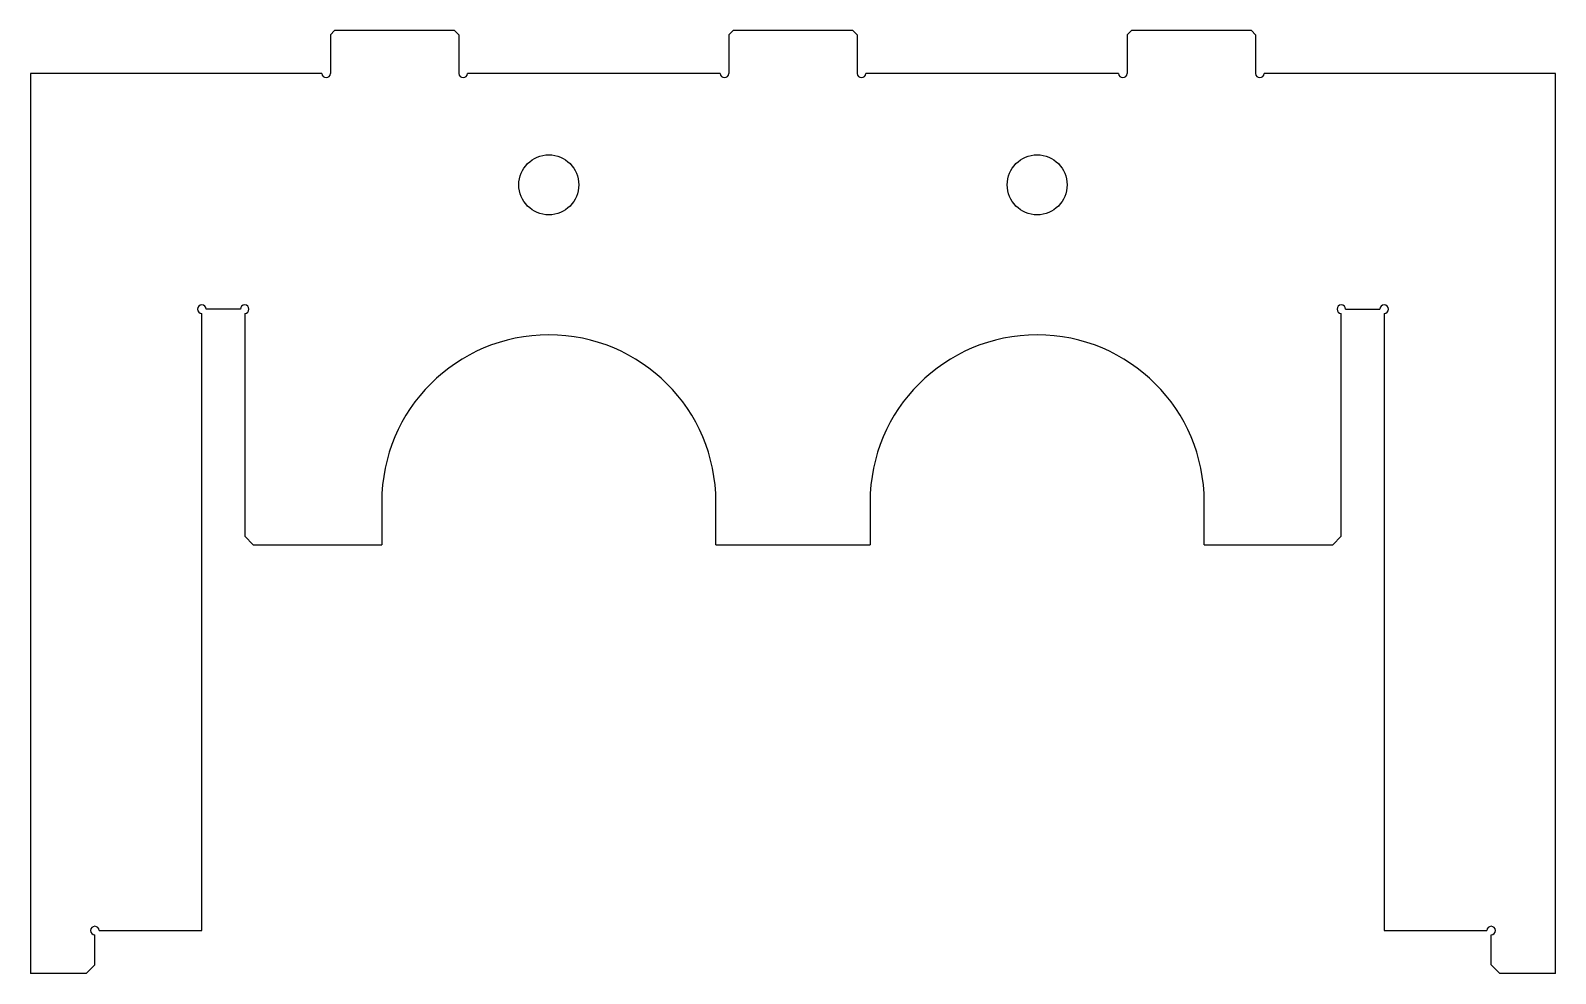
# Model space of a CAD drawing. Extents: x 157 to 513, y 269 to 489.
import ezdxf

# ---------------------------------------------------------------- set-up
doc = ezdxf.new("R2010")
doc.units = 0
doc.linetypes.add('SLD-CONTINUA', pattern=[0])
doc.layers.get('0').update_dxf_attribs({"linetype": 'CONTINUOUS'})

msp = doc.modelspace()

# ---------------------------------------------------------------- linework, layer by layer
at = {"color": 7, "linetype": 'SLD-CONTINUA'}
for p, q in [((227.6, 488.78), (226.6, 487.78)), ((226.6, 487.78), (226.6, 478.78)), ((255.6, 488.78), (227.6, 488.78)), ((256.6, 487.78), (255.6, 488.78)), ((256.6, 487.78), (256.6, 478.78)), ((320.6, 488.78), (319.6, 487.78)), ((319.6, 487.78), (319.6, 478.78)), ((348.6, 488.78), (320.6, 488.78)), ((349.6, 487.78), (348.6, 488.78)), ((349.6, 487.78), (349.6, 478.78)), ((413.6, 488.78), (412.6, 487.78)), ((412.6, 487.78), (412.6, 478.78)), ((441.6, 488.78), (413.6, 488.78)), ((442.6, 487.78), (441.6, 488.78)), ((442.6, 487.78), (442.6, 478.78)), ((156.6, 478.78), (156.6, 268.78)), ((224.6, 478.78), (156.6, 478.78)), ((317.6, 478.78), (258.6, 478.78)), ((410.6, 478.78), (351.6, 478.78)), ((512.6, 478.78), (444.6, 478.78)), ((512.6, 268.78), (512.6, 478.78)), ((205.6, 423.78), (197.6, 423.78)), ((463.6, 423.78), (471.6, 423.78)), ((196.6, 278.78), (196.6, 422.78)), ((206.6, 422.78), (206.6, 370.78)), ((462.6, 370.78), (462.6, 422.78)), ((472.6, 422.78), (472.6, 278.78)), ((238.6, 378.78), (238.6, 368.78)), ((316.6, 368.78), (316.6, 378.78)), ((352.6, 378.78), (352.6, 368.78)), ((430.6, 368.78), (430.6, 378.78)), ((206.6, 370.78), (208.6, 368.78)), ((460.6, 368.78), (462.6, 370.78)), ((208.6, 368.78), (238.6, 368.78)), ((316.6, 368.78), (352.6, 368.78)), ((430.6, 368.78), (460.6, 368.78)), ((171.6, 270.78), (171.6, 277.78)), ((172.6, 278.78), (196.6, 278.78)), ((472.6, 278.78), (496.6, 278.78)), ((497.6, 270.78), (497.6, 277.78)), ((169.6, 268.78), (171.6, 270.78)), ((497.6, 270.78), (499.6, 268.78)), ((169.6, 268.78), (156.6, 268.78)), ((512.6, 268.78), (499.6, 268.78))]:
    msp.add_line(p, q, dxfattribs=at)
for centre in [(277.6, 452.78), (391.6, 452.78)]:
    msp.add_circle(centre, 7, dxfattribs=at)
for centre, radius, start, end in [((225.6, 478.78), 1, 180, 0), ((257.6, 478.78), 1, 180, 0), ((318.6, 478.78), 1, 180, 0), ((350.6, 478.78), 1, 180, 0), ((411.6, 478.78), 1, 180, 0), ((443.6, 478.78), 1, 180, 0), ((196.6, 423.78), 1, 0, 270), ((206.6, 423.78), 1, 270, 180), ((462.6, 423.78), 1, 0, 270), ((472.6, 423.78), 1, 270, 180), ((277.6, 378.78), 39, 0, 180), ((391.6, 378.78), 39, 0, 180), ((171.6, 278.78), 1, 0, 270), ((497.6, 278.78), 1, 270, 180)]:
    msp.add_arc(centre, radius, start, end, dxfattribs=at)

doc.saveas('drawing.dxf')
